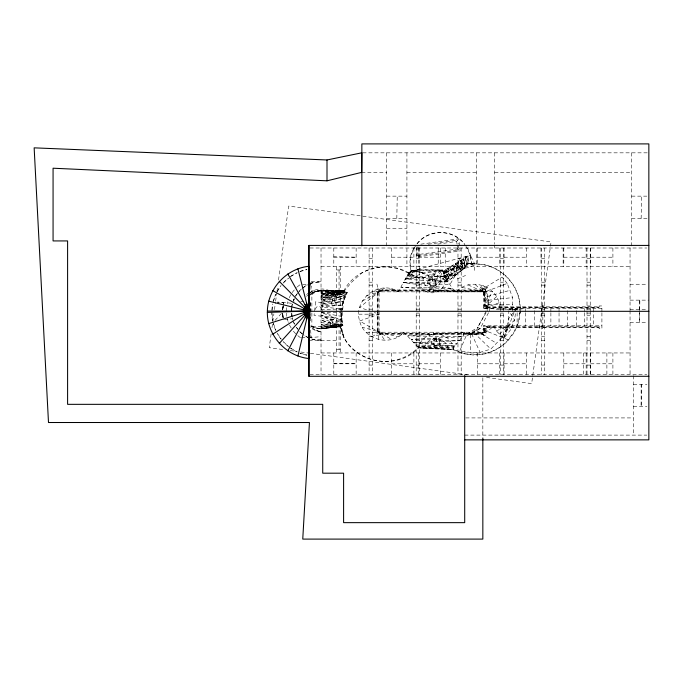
<?xml version="1.0" encoding="UTF-8"?>
<svg xmlns="http://www.w3.org/2000/svg" width="683" height="683" viewBox="0 0 683 683"><rect width="100%" height="100%" fill="white"/><g stroke="black" fill="none" stroke-linecap="round" stroke-linejoin="round"><path stroke-width="0.51" stroke-dasharray="3.42 2.56" d="M519.686 312.49L518.559 321.053L514.026 332.006L506.803 341.415A45.42 45.42 0 0 1 462.929 353.171L453.896 349.423L418.67 347.903L403.892 332.211C390.924 346.99 364.082 340.083 359.625 320.967C352.872 299.342 379.671 279.142 398.539 291.837L403.149 282.677L447.194 281.797L463.834 268.786L467.94 263.86L467.992 255.937L442.908 271.288L445.41 277.494L468.956 263.254L486.569 264.944L497.642 269.537L507.153 276.828L514.453 286.339L519.037 297.412L520.6 309.297L519.037 321.181L514.453 332.254L507.153 341.765L497.642 349.056L486.569 353.649L474.685 355.211L462.801 353.649L453.708 349.875L418.67 347.903C395.5 373.131 345.53 361.631 340.578 326.414L321.053 324.246L340.339 326.073L321.053 320.19L340.663 326.056L342.883 325.458C340.185 314.282 342.567 302.859 345.239 291.914L343.66 291.069L321.053 291.428L343.856 291.026C332.279 292.247 318.483 287.509 308.392 295.218M525.372 311.696L525.372 308.673L517.125 309.297L505.147 309.297L499.854 308.673C500.366 287.159 470.681 275.65 456.534 291.837L452.522 288.567L449.918 284.521L447.194 281.797L447.254 274.626L449.969 272.543L452.061 269.819L453.367 266.652L457.704 263.254L460.513 257.935M396.806 218.483L397.241 196.149M641.141 218.483L641.576 196.149M639.672 310.782L639.45 322.478L639.45 310.774M639.681 310.347L639.877 300.144M641.576 384.298L641.141 406.641L641.141 384.298M467.479 247.775L470.57 255.237L410.79 271.262L408.801 272.893L403.149 282.677L449.918 284.521L455.245 275.625L449.969 272.543L447.194 281.797L444.078 275.941L442.601 270.092L415.366 270.033L406.735 276.461L418.67 277.529L447.194 281.797L442.601 270.092L417.876 269.358L405.147 279.21L447.194 281.797L463.834 268.786L466.446 264.765L466.805 256.663L465.994 256.466L463.091 258.934L462.271 267.292L463.834 268.786L474.685 265.141L468.956 263.254L467.992 255.937M340.894 319.661L321.053 315.23L342.883 325.458L340.894 319.661L321.053 312.515L341.611 312.703L340.663 326.056L321.053 325.834L340.296 326.252L321.053 327.106L341.193 326.568L344.104 337.769A47.17 47.17 0 0 0 418.312 347.536L453.708 349.423M474.685 270.417L474.685 263.382L461.213 263.254L457.123 267.659L443.515 273.695L450.165 266.848L454.579 271.954L455.143 274.404L457.183 270.374L463.834 268.786L465.149 257.67L465.994 256.466L464.295 263.254L463.834 268.786L446.46 280.03L443.515 273.695L444.095 270.562L447.92 275.983L446.46 280.03L454.579 271.954L452.752 265.26L443.515 273.695L455.245 275.625L457.704 263.254M332.595 301.587L333.278 293.946M334.576 301.758L335.259 294.125M310.799 326.201L315.742 328.105L321.053 328.754L341.193 326.568L342.627 310.833M342.721 309.783L344.437 290.907L351.6 282.241L361.375 273.328A47.17 47.17 0 0 1 408.545 273.328L418.67 277.529A13.378 13.378 0 0 0 432.57 292.828A13.378 13.378 0 0 0 444.889 276.231L437.282 275.941L434.115 274.626L405.147 279.21L422.905 273.516L442.601 270.092L440.68 276.384L447.194 281.797L444.001 275.625L455.245 275.625L452.061 269.819L457.123 267.659L463.834 268.786L468.956 263.254M332.373 325.723L332.988 319.661M309.903 295.287L311.602 284.393L310.005 284.393M330.384 325.723L331.05 319.661M321.053 317.8L340.663 326.056L321.053 315.23L340.689 322.47L342.883 325.458L341.201 316.357L341.611 312.703M444.095 270.562L446.417 276.888L446.46 280.03L449.841 274.814L445.751 269.546L443.515 273.695L464.295 263.254L460.726 260.377L459.787 268.795L463.834 268.786L466.89 263.254L474.685 265.141M341.731 311.738L342.883 302.911L347.237 292.401L345.239 291.914L321.053 298.181L344.941 291.752L321.053 297.105L344.642 291.59L321.053 296.157L344.343 291.436L321.053 295.21L344.044 291.274L321.053 294.416L343.95 291.223L321.053 293.613L343.762 291.12L321.053 292.35L344.437 290.907L321.053 290.702L315.742 291.351L310.799 293.255M272.073 310.355L272.824 304.037M283.103 306.906L282.591 309.911L282.941 306.889M378.169 339.511L379.116 332.211L359.625 320.967L379.116 314.18L374.25 312.49M291.539 303.303L283.795 302.279L282.694 309.681M291.624 310.116L292.435 303.935M446.46 280.03L452.095 273.456L447.8 268.291L443.515 273.695L461.213 263.254L460.137 271.732L457.123 267.659M489.532 310.842L489.865 308.357L485.092 287.56L482.907 285.204L480.269 287.312L482.437 289.191L489.865 308.357M519.9 310.876L520.113 309.297A45.42 45.42 0 0 0 474.685 263.877L465.977 246.358M271.134 333.936L269.256 347.673L282.95 349.551M272.005 327.592L273.892 313.847M274.464 309.621L275.48 302.219M275.625 301.16L276.786 292.708M276.931 291.65L277.657 286.365M278.519 280.021L288.661 206.027L551.061 241.97L550.481 246.196M541.354 312.797L531.656 383.624L486.339 377.417M541.499 311.738L550.336 247.255M282.591 309.911L283.693 302.321L277.289 302.159M283.24 305.975L283.795 302.279M283.411 303.722L283.633 302.279M282.574 309.519L283.693 302.321L277.315 302.176M342.635 305.045L343.207 301.408L347.237 292.401L321.053 301.647L344.326 295.38L347.237 292.401L343.78 298.138L321.053 304.225L343.207 301.408L321.053 305.574L342.635 305.045L321.053 306.932L342.098 308.87L336.087 309.911M488.516 312.703L480.14 328.557L465.883 336.463L463.142 335.899L464.099 333.338L470.374 334.491L476.392 330.521C482.053 317.902 494.927 301.749 483.803 288.354M273.413 301.109L275.923 294.339M513.368 312.583L508.801 318.329L503.823 338.435L510.449 329.94L514.572 319.986L508.801 310.842L508.801 325.808L503.823 338.435L496.225 330.837L493.57 325.808C486.791 333.996 474.207 336.873 464.594 332.211L407.871 335.848L462.032 336.745L464.594 332.211M503.858 338.094L514.342 312.037M519.481 314.103L520.651 311.175M294.424 298.795L293.391 301.28L296.524 301.28M413.881 247.775L410.79 255.237L409.74 263.254L410.79 271.262L408.545 273.328L411.115 271.177C408.494 260.718 411.542 249.355 419.038 241.603A30.615 30.615 0 0 1 455.988 236.736L462.331 241.603L465.371 245.564M453.896 349.423L453.708 349.875L453.708 347.989L454.733 346.042L459.565 340.629L462.032 336.745L411.115 339.357L459.565 340.629L413.514 342.738L454.733 346.042L417.39 346.614L453.708 347.989L418.363 347.587A18.142 18.142 0 0 1 453.896 349.423L418.312 347.536M508.058 339.784L477.63 327.55L466.899 334.072L459.736 350.977L470.374 352.385L480.115 352.385L490.838 349.081L502.142 337.402M486.091 312.677L478.604 325.543L480.9 326.662M502.184 336.787L508.801 325.808L514.572 319.986L515.981 309.297L513.573 309.297L517.125 308.673L517.125 325.808M277.213 291.539L280.662 286.399M343.66 291.069C355.519 268.095 386.732 259.967 408.801 272.893L411.064 271.185L408.579 273.268L418.67 277.529L444.889 276.231L418.67 277.529L405.147 279.21M295.329 296.302L297.054 294.014M297.626 293.246L301.434 289.02M437.803 244.121L456.688 241.449L457.747 240.066L458.242 244.044M416.954 243.771C428.053 228.779 453.307 228.779 464.406 243.771M514.017 311.755L515.981 309.297L512.899 309.962M417.706 246.742L417.706 255.86L418.927 254.452L457.627 248.979L458.993 250.021L458.37 245.043M434.115 274.626L428.651 280.662L428.651 275.283L442.601 270.092L437.282 275.941L437.923 281.234L434.115 274.626L442.601 270.092L413.377 270.57L408.579 273.268L411.934 270.955L422.837 272.645L442.601 270.092M275.07 320.361L281.789 313.019M487.312 287.432L483.265 291.837L427.626 291.812M283.138 283.129L288.457 278.237M429.3 290.924L447.254 274.626L444.078 275.941M496.558 296.67L483.265 308.673L486.381 308.673L486.381 305.95L483.265 305.95M499.461 334.072L508.801 325.808L510.449 329.94M408.545 273.328L410.953 271.219M403.892 332.211L398.069 336.89L362.246 327.294M384.956 287.961L379.116 291.837L359.625 307.393L366.447 309.775M302.185 288.431L307.674 284.76M481.225 333.688L483.265 332.211L487.312 331.161L483.265 325.808L601.911 325.808M306.556 296.277L309.1 294.458M418.67 277.529L407.888 274.464L413.377 270.57L422.837 272.645L410.97 270.092M371.851 336.89L379.116 332.211L391.743 339.511M406.735 276.461L417.876 269.358L422.905 273.516L428.651 275.283M407.888 274.464L415.366 270.033M290.873 276.342L297.182 272.833M362.246 301.075L379.116 291.837L391.743 288.858L398.539 291.837M466.899 334.072L480.14 328.557M309.817 284.026L313.386 282.549L321.027 281.541L308.921 281.541M457.175 278.954L465.618 275.454M496.225 330.837L508.801 325.808M486.219 291.419L507.247 283.436L512.617 297.6L512.617 311.346M499.077 302.765L483.265 308.673L483.265 288.943L486.057 288.943L486.057 291.837L376.316 291.837L376.316 289.011L379.116 289.011L379.116 335.182L376.316 335.182L376.316 332.211L486.057 332.211L486.057 335.182L483.265 335.182L483.265 325.808L492.545 327.148M344.326 295.38L321.053 302.936L343.78 298.138M345.239 291.914L321.053 299.265L345.035 292.597L321.053 300.46L344.821 293.272M366.412 295.645L379.116 291.837L376.768 283.624M299.982 271.552L306.94 269.614M487.551 296.413L509.877 290.369M474.685 334.542L483.265 332.211L468.154 333.688M316.092 291.402L321.027 290.207A21.771 21.771 0 0 0 310.056 296.166M514 309.877L517.125 309.297L514.777 309.297M420.813 244.181L458.694 238.811L460.222 250.96L416.604 257.132L416.604 246.836M428.241 244.241L457.747 240.066M417.706 255.86L458.993 250.021M284.504 319.764L292.503 318.713A29.523 29.523 0 0 0 294.552 324.135M309.817 282.967L321.027 282.549M321.053 328.754L340.885 326.491L321.053 328.574L315.802 327.908L310.91 326.022M340.023 326.09L344.044 337.803L340.578 326.414L321.053 328.574L341.193 326.568L311.875 326.568A19.841 19.841 0 0 1 308.725 324.656M321.053 293.613L343.856 291.171M488.166 300.23L512.617 297.6M308.921 337.744L321.027 336.634M509.723 309.297L517.125 308.673L505.147 309.297M321.053 328.019L340.578 326.414M341.193 326.568L332.937 326.568M332.937 326.918L329.676 327.055A19.927 19.867 -85.2 0 1 310.014 325.185M464.295 263.254L455.45 263.612L453.905 268.47L452.752 265.26L457.183 270.374L455.45 263.612L459.787 268.795L458.139 261.965L464.295 263.254L463.091 258.934L464.525 265.935M321.053 309.723L342.098 308.87M366.412 332.723L379.116 332.211L384.956 340.407M362.75 152.838L648.85 152.838M361.683 172.381L386.698 172.381M406.914 172.381L476.538 172.381M494.723 172.381L631.638 172.381M386.698 196.141L406.914 196.141M631.638 196.141L646.827 196.141M386.698 218.483L406.914 218.483M631.638 218.483L648.85 218.483M386.698 228.25L406.914 228.25M309.937 247.997L646.827 247.997M333.799 257.209L356.142 257.209L333.799 256.782M391.538 257.209L413.881 257.209M418.303 257.209L440.637 257.209M477.323 257.209L499.657 257.209M504.08 257.209L526.422 257.209M563.808 257.209L586.151 257.209M590.573 257.209L612.907 257.209M369.093 258.447L372.312 258.447M416.203 258.447L419.422 258.447M457.969 258.447L461.187 258.447M500.306 258.447L503.525 258.447M541.534 258.447L544.752 258.447M587.004 258.447L590.223 258.447M321.027 266.43L630.05 266.43M336.693 269.964L340.228 269.964M369.093 282.199L372.312 282.199M416.203 282.199L419.422 282.199M457.969 282.199L461.187 282.199M500.306 282.199L503.525 282.199M541.534 282.199L544.752 282.199M587.004 282.199L590.223 282.199M630.05 284.248L646.758 284.248M302.714 284.393L308.545 284.393M369.093 285.152L372.312 285.152M416.203 285.152L419.422 285.152M457.969 285.152L461.187 285.152M500.306 285.152L503.525 285.152M541.534 285.152L544.752 285.152M587.004 285.152L590.223 285.152M379.116 289.993L429.3 289.993M483.265 289.993L433.244 289.993L433.244 290.924M380.115 290.463L428.301 290.463M434.243 290.463L482.266 290.463M306.624 294.629A19.841 19.841 0 0 1 311.875 290.907L344.437 290.907M379.116 290.924L483.265 290.924M377.229 292.828L378.16 292.828M484.221 292.828L485.152 292.828M336.693 297.745L340.236 297.745L340.236 301.28L336.693 301.28M630.05 300.136L648.85 300.136M300.708 301.28L303.841 301.28M488.217 304.618L512.617 304.618M484.221 304.951L485.152 304.951M369.093 305.958L372.312 305.958M416.203 305.958L419.422 305.958M457.969 305.958L461.187 305.958M500.306 305.958L503.525 305.958M544.752 305.958L540.057 305.95L540.057 308.673M587.004 305.958L590.223 305.958M486.381 306.829L599.187 306.829M487.372 307.299L539.066 307.299M543.779 307.299L598.188 307.299M486.381 307.768L540.057 307.768M542.78 307.768L599.187 307.768M601.911 308.673L483.265 308.673L492.545 291.445L456.833 291.445M369.093 309.177L372.312 309.177M416.203 309.177L419.422 309.177M457.969 309.177L461.187 309.177M500.306 309.177L503.525 309.177M541.534 309.177L544.752 309.177M587.004 309.177L590.223 309.177M630.05 309.689L646.758 309.689M369.093 313.096L372.312 313.096M416.203 313.096L419.422 313.096M457.969 313.096L461.187 313.096M500.306 313.096L503.525 313.096M541.534 313.096L544.752 313.096M587.004 313.096L590.223 313.096M358.737 314.18L379.116 314.18M369.093 315.204L372.312 315.204M416.203 315.204L419.422 315.204M457.969 315.204L461.187 315.204M500.306 315.204L503.525 315.204M541.534 315.204L544.752 315.204M587.004 315.204L590.223 315.204M336.693 320.856L340.236 320.856M630.05 322.478L646.758 322.478M336.693 324.399L340.236 324.399M486.381 326.713L599.068 326.713M487.372 327.183L538.878 327.183M543.719 327.183L598.069 327.183M486.381 327.652L539.877 327.652M542.72 327.652L599.068 327.652M483.265 328.66L486.381 328.66L486.381 325.808M377.229 331.212L378.16 331.212M379.116 333.364L429.197 333.364M433.253 333.364L483.265 333.364M434.251 333.833L482.266 333.833M379.116 334.303L483.265 334.303M369.093 336.514L372.312 336.514M416.203 336.514L419.422 336.514M457.969 336.514L461.187 336.514M500.306 336.514L503.525 336.514M541.534 336.514L544.752 336.514M587.004 336.514L590.223 336.514M301.51 337.744L307.546 337.744M310.005 337.744L311.602 337.744L309.903 326.85M321.027 339.588L313.386 339.588L309.817 338.111M369.093 340.382L372.312 340.382M416.203 340.382L419.422 340.382M457.969 340.382L461.187 340.382M500.306 340.382L503.525 340.382M541.534 340.382L544.752 340.382M587.004 340.382L590.223 340.382M308.921 340.595L336.693 340.595M336.693 349.406L340.245 349.406M321.027 352.957L630.05 352.957M333.799 363.791L356.142 363.791L333.799 363.356M391.538 363.791L413.881 363.791M418.303 363.791L440.637 363.791M477.323 363.791L499.657 363.791M504.08 363.791L526.422 363.791M563.808 363.791L586.151 363.791M590.573 363.791L612.907 363.791M369.093 365.089L372.312 365.089M416.203 365.089L419.422 365.089M457.969 365.089L461.187 365.089M500.306 365.089L503.525 365.089M541.534 365.089L544.752 365.089M587.004 365.089L590.223 365.089M309.937 374.625L646.792 374.625M633.44 384.298L646.921 384.298M633.44 406.641L646.921 406.641M465.763 417.919L633.44 417.919M464.705 435.105L646.792 435.105M321.053 290.881L344.053 290.984L321.053 290.702M380.115 333.492L428.207 333.833M413.514 342.738L457.064 343.72M415.759 344.983L454.733 346.042M371.851 291.47L379.116 291.837M456.534 291.837L401.288 287.184L452.522 288.567L403.149 282.677M470.442 263.254L474.685 263.809M507.247 283.436L502.048 277.119L482.437 289.191L487.158 307.999L501.433 309.877M321.027 340.595L313.386 339.588A29.523 29.523 0 0 1 303.047 334.491M290.326 350.567L296.653 351.429M300.87 352.01L309.297 353.162M310.355 353.307L467.377 374.813M321.053 312.515L341.201 316.357M321.053 322.35L340.339 326.073M462.067 287.432L483.265 291.837L481.225 284.905M299.982 353.094L306.94 355.032M316.041 330.231L321.027 331.929A21.771 21.771 0 0 1 310.056 325.97M515.52 309.109L517.27 309.817M308.545 337.744L304.43 335.464M468.154 284.905L483.265 291.837L474.685 284.051M290.873 348.296L297.182 351.813M437.282 275.941L447.194 281.797M476.392 330.521L496.421 343.31M299.931 331.947L303.687 334.875M283.138 341.509L288.457 346.401M473.831 332.621L490.838 349.081M296.473 327.362L297.626 328.89M277.213 333.099L281.234 339.101M442.908 271.288L446.417 276.888M461.213 263.254L463.834 268.786M471.646 333.876L480.115 352.385M273.413 323.529L275.923 330.307M445.751 269.546L447.92 275.983M447.8 268.291L449.841 274.814M450.165 266.848L452.095 273.456M460.726 260.377L462.271 267.292M465.149 257.67L466.446 264.765M466.805 256.663L467.94 263.86M440.415 276.231L440.45 276.453A8.939 8.939 0 0 1 432.399 288.183A8.939 8.939 0 0 1 423.238 277.298M470.57 255.237L471.629 263.254L474.685 263.877L471.296 263.254L470.254 255.331M432.202 277.768L432.441 282.378L432.416 279.364M436.215 337.88L436.428 342.49L436.428 339.477M411.84 270.28L411.934 270.955M291.752 312.976L292.256 316.801M292.358 317.595L292.503 318.713M283.249 317.988L282.617 313.207L283.112 317.928M456.688 241.449L457.038 244.275M457.158 245.214L457.627 248.979M282.89 316.878L282.975 317.663M271.962 313.343L272.824 320.6M282.788 316.058L282.463 313.121M282.566 313.318L283.206 319.482M433.253 291.837L433.227 288.943L429.3 288.943L429.3 291.837M340.228 266.43L340.236 311.585M340.236 312.618L340.245 352.957M339.05 269.964L339.058 297.745M339.058 324.399L339.067 349.406M639.45 300.136L639.45 309.715M633.44 375.684L633.44 435.105M631.638 152.838L631.638 247.997M630.05 247.997L630.05 310.347M630.05 310.748L630.05 374.625M612.907 247.997L612.907 266.43M612.907 352.957L612.907 374.625M606.888 352.957L606.888 374.625M601.911 311.696L601.911 305.95L599.187 305.95L599.187 308.673M601.911 312.703L601.911 328.66L599.068 328.66L599.068 325.808M598.188 306.829L598.188 307.768M598.069 326.713L598.069 327.652M593.296 308.673L593.296 325.808M590.573 247.997L590.573 266.43M590.573 352.957L590.573 374.625M590.223 247.997L590.223 311.038M590.223 311.175L590.223 374.625M587.004 247.997L587.004 309.988M587.004 311.038L587.004 374.625M586.151 247.997L586.151 266.43M586.151 352.957L586.151 374.625M584.631 308.673L584.631 311.696M584.631 312.703L584.631 325.808M583.436 352.957L583.436 374.625M576.401 310.688L576.401 325.808M567.633 310.688L567.633 325.808M563.808 247.997L563.808 266.43M563.808 352.957L563.808 374.625M563.142 247.997L563.142 266.43M559.044 308.673L559.044 311.696M559.044 312.703L559.044 325.808M550.882 308.673L550.882 311.696M550.882 312.703L550.882 325.808M544.752 247.997L544.752 374.625M543.779 306.829L543.779 307.768M543.719 326.713L543.719 327.652M542.831 310.688L542.831 325.808M542.78 305.95L542.78 308.673M542.72 325.808L542.72 328.66L539.877 328.66L539.877 325.808M541.534 247.997L541.534 374.625M540.97 247.997L540.97 266.43M539.066 306.829L539.066 307.768M538.878 326.713L538.878 327.652M534.507 310.688L534.507 325.808M526.422 247.997L526.422 266.43M526.422 352.957L526.422 374.625M525.372 312.703L525.372 325.808M504.08 247.997L504.08 266.43M504.08 352.957L504.08 374.625M503.525 247.997L503.525 374.625M500.306 247.997L500.306 374.625M499.657 247.997L499.657 266.43M499.657 352.957L499.657 374.625M494.723 152.838L494.723 243.763M494.723 244.796L494.723 247.997M487.372 306.829L487.372 307.768M487.372 326.713L487.372 327.652M487.158 307.999L487.158 310.842M485.152 291.837L485.152 305.95M485.152 328.66L485.152 332.211M484.682 292.828L484.682 304.951M484.648 328.66L484.648 332.211M484.221 291.837L484.221 305.95M484.145 328.66L484.145 332.211M482.838 377.793L482.838 437.231M482.266 289.993L482.266 290.924M482.266 333.364L482.266 334.303M477.323 247.997L477.323 266.43M477.323 352.957L477.323 374.625M476.538 152.838L476.538 266.43M470.374 334.491L470.374 352.385M461.187 247.997L461.187 374.625M457.969 247.997L457.969 374.625M445.239 247.997L445.239 266.43M440.637 247.997L440.637 266.43M440.637 352.957L440.637 374.625M438.221 247.997L438.221 266.43M434.243 289.993L434.243 290.924M434.251 333.364L434.251 334.303M433.253 332.211L433.253 335.182L429.197 335.182L429.197 332.211M428.301 289.993L428.301 290.924M428.207 333.364L428.207 334.303M419.422 247.997L419.422 374.625M418.927 246.794L418.927 254.452M418.303 247.997L418.303 266.43M418.303 352.957L418.303 374.625M416.203 247.997L416.203 374.625M413.881 247.997L413.881 266.43M413.881 352.957L413.881 374.625M406.914 152.838L406.914 266.43M391.538 247.997L391.538 266.43M391.538 352.957L391.538 374.625M386.698 152.838L386.698 247.997M380.115 289.993L380.115 290.924M380.115 333.364L380.115 334.303M378.16 291.837L378.16 332.211M377.69 292.828L377.69 331.212M377.229 291.837L377.229 332.211M372.312 247.997L372.312 374.625M369.093 247.997L369.093 374.625M356.142 247.997L356.142 266.43M356.142 352.957L356.142 374.625M336.693 266.43L336.693 311.585M336.693 312.618L336.693 352.957M333.799 247.997L333.799 266.43M333.799 352.957L333.799 374.625M321.027 247.997L321.027 374.625M311.875 290.907L311.875 311.883M311.875 312.934L311.875 326.568M310.244 311.585L310.244 301.28L310.244 320.856L310.244 312.618M306.898 355.22A43.78 43.78 0 0 1 299.939 353.196M297.105 351.993A43.78 43.78 0 0 1 289.968 347.801M288.328 346.554A43.78 43.78 0 0 1 283.761 342.345M281.08 339.22A43.78 43.78 0 0 1 277.614 334.055M275.744 330.384A43.78 43.78 0 0 1 273.055 322.564M272.619 320.549A43.78 43.78 0 0 1 271.843 312.319M271.894 310.261A43.78 43.78 0 0 1 272.619 304.089M273.055 302.074A43.78 43.78 0 0 1 275.744 294.253M277.119 291.487A43.78 43.78 0 0 1 281.08 285.426M283.761 282.301A43.78 43.78 0 0 1 288.328 278.083M289.968 276.846A43.78 43.78 0 0 1 297.105 272.654M299.939 271.45A43.78 43.78 0 0 1 306.898 269.418M302.287 333.885A29.523 29.523 0 0 1 296.473 327.464M292.068 316.835A29.523 29.523 0 0 1 291.564 312.993A29.753 29.48 90 0 0 292 316.835M291.641 308.178A29.523 29.523 0 0 0 291.496 311.072A29.753 29.48 90 0 1 291.581 308.178M291.752 307.213A29.523 29.523 0 0 1 292.273 304.353M293.391 300.674A29.523 29.523 0 0 1 294.134 298.881M295.457 296.302A29.523 29.523 0 0 1 308.836 284.179M309.723 283.795A29.523 29.523 0 0 1 313.386 282.549M310.509 337.744A31.777 4.286 90 0 1 309.954 334.508M309.954 287.628A31.777 4.286 90 0 1 310.509 284.393M300.52 337.701A31.973 31.683 90 0 1 296.465 334.465M295.713 333.748A31.973 31.683 90 0 1 292.973 330.606M291.189 328.019A31.973 31.683 90 0 1 288.422 322.385M288.072 321.403A31.973 31.683 90 0 1 286.988 317.339M286.8 316.306A31.973 31.683 90 0 1 286.442 313.173M286.373 311.072A31.973 31.683 90 0 1 286.647 306.872M287.21 303.773A31.973 31.683 90 0 1 287.748 301.732M289.225 297.805A31.973 31.683 90 0 1 296.465 287.671M297.233 286.971A31.973 31.683 90 0 1 300.52 284.435M294.433 324.135A29.753 29.48 90 0 1 292.435 318.713M291.692 307.213A29.753 29.48 90 0 1 292.204 304.353M293.297 300.674A29.753 29.48 90 0 1 294.031 298.881M321.027 331.929A21.002 21.002 0 0 1 309.962 327.157M309.962 294.979A21.002 21.002 0 0 1 321.027 290.207M424.416 347.86A12.132 12.132 0 0 1 448.227 349.124M315.674 309.553A2.852 2.852 0 0 1 318.526 306.36A2.852 2.852 0 0 1 321.317 309.612M309.553 292.973A19.927 19.867 -85.2 0 1 332.612 292.392M331.801 301.51L331.562 304.166L335.148 304.49L335.379 301.835L331.801 301.51M332.741 290.907L332.476 293.878L336.062 294.194L336.309 291.393L332.741 290.907M315.7 301.826L314.043 315.324L321.437 316.229L323.102 302.731L315.7 301.826M432.416 277.733L431.186 277.896A4.738 4.738 0 0 0 428.787 285.52A4.738 4.738 0 0 0 436.71 284.478A4.738 4.738 0 0 0 432.416 277.733M432.416 278.809L431.485 279.014A3.577 3.577 0 0 0 429.675 284.777A3.577 3.577 0 0 0 435.66 283.991A3.577 3.577 0 0 0 432.416 278.895M436.428 337.846L435.199 338.008A4.738 4.738 0 0 0 432.791 345.632A4.738 4.738 0 0 0 440.723 344.591A4.738 4.738 0 0 0 436.428 337.846M436.428 339.007L435.498 339.127A3.577 3.577 0 0 0 433.679 344.889A3.577 3.577 0 0 0 439.673 344.104A3.577 3.577 0 0 0 436.428 339.007M332.937 327.319L329.676 327.703L329.676 325.723L332.937 325.723L332.937 327.319M333.996 317.407L330.384 317.407L330.384 319.661L333.996 319.661L333.996 317.407M430.213 284.674A3.108 3.108 0 0 0 435.413 283.283A3.108 3.108 0 0 0 431.613 279.475A3.108 3.108 0 0 0 430.213 284.674M434.226 344.787A3.108 3.108 0 0 0 439.425 343.395A3.108 3.108 0 0 0 435.617 339.588A3.108 3.108 0 0 0 434.226 344.787"/><path stroke-width="1.02" d="M648.85 311.311L308.579 311.311L308.921 245.419L648.85 245.419M308.665 300.563L308.579 311.311M306.556 302.808L308.579 311.072L308.921 358.532C285.955 356.244 267.241 335.49 267.335 312.404C267.241 289.327 285.955 268.564 308.921 266.285L308.921 376.29L648.85 376.29M306.71 319.217L308.579 311.072L297.899 268.812M297.899 355.997L308.579 311.072L305.062 304.592M305.241 317.663L308.579 311.072L287.816 273.943M287.816 350.874L308.579 311.072L304.208 306.53M304.439 315.768L308.579 311.072L279.27 281.353M279.27 343.455L308.579 311.072L304.012 308.4M304.14 314.009L308.579 311.072L272.773 290.616M272.773 334.192L308.579 311.072L303.508 309.783M303.508 312.712L308.579 311.072L268.718 301.177M268.718 323.631L308.579 311.072L267.497 311.072M464.705 375.676L464.705 522.649L343.6 522.649L343.6 473.191L322.726 473.191L322.726 404.336L67.6 404.336L67.6 240.928L53.069 240.928L53.069 168.214L327.003 180.816L361.683 172.381L361.853 152.838M482.838 437.965L482.838 539.1L302.757 539.1L309.442 422.512L48.493 422.512L34.15 147.844L327.003 159.967L361.683 152.838M303.329 311.243L308.579 311.072L267.335 312.404M464.705 439.869L648.85 439.869L648.85 143.9L361.853 143.9L361.853 245.88M327.003 159.967L327.003 180.816M308.921 245.419L308.921 376.29"/></g></svg>
